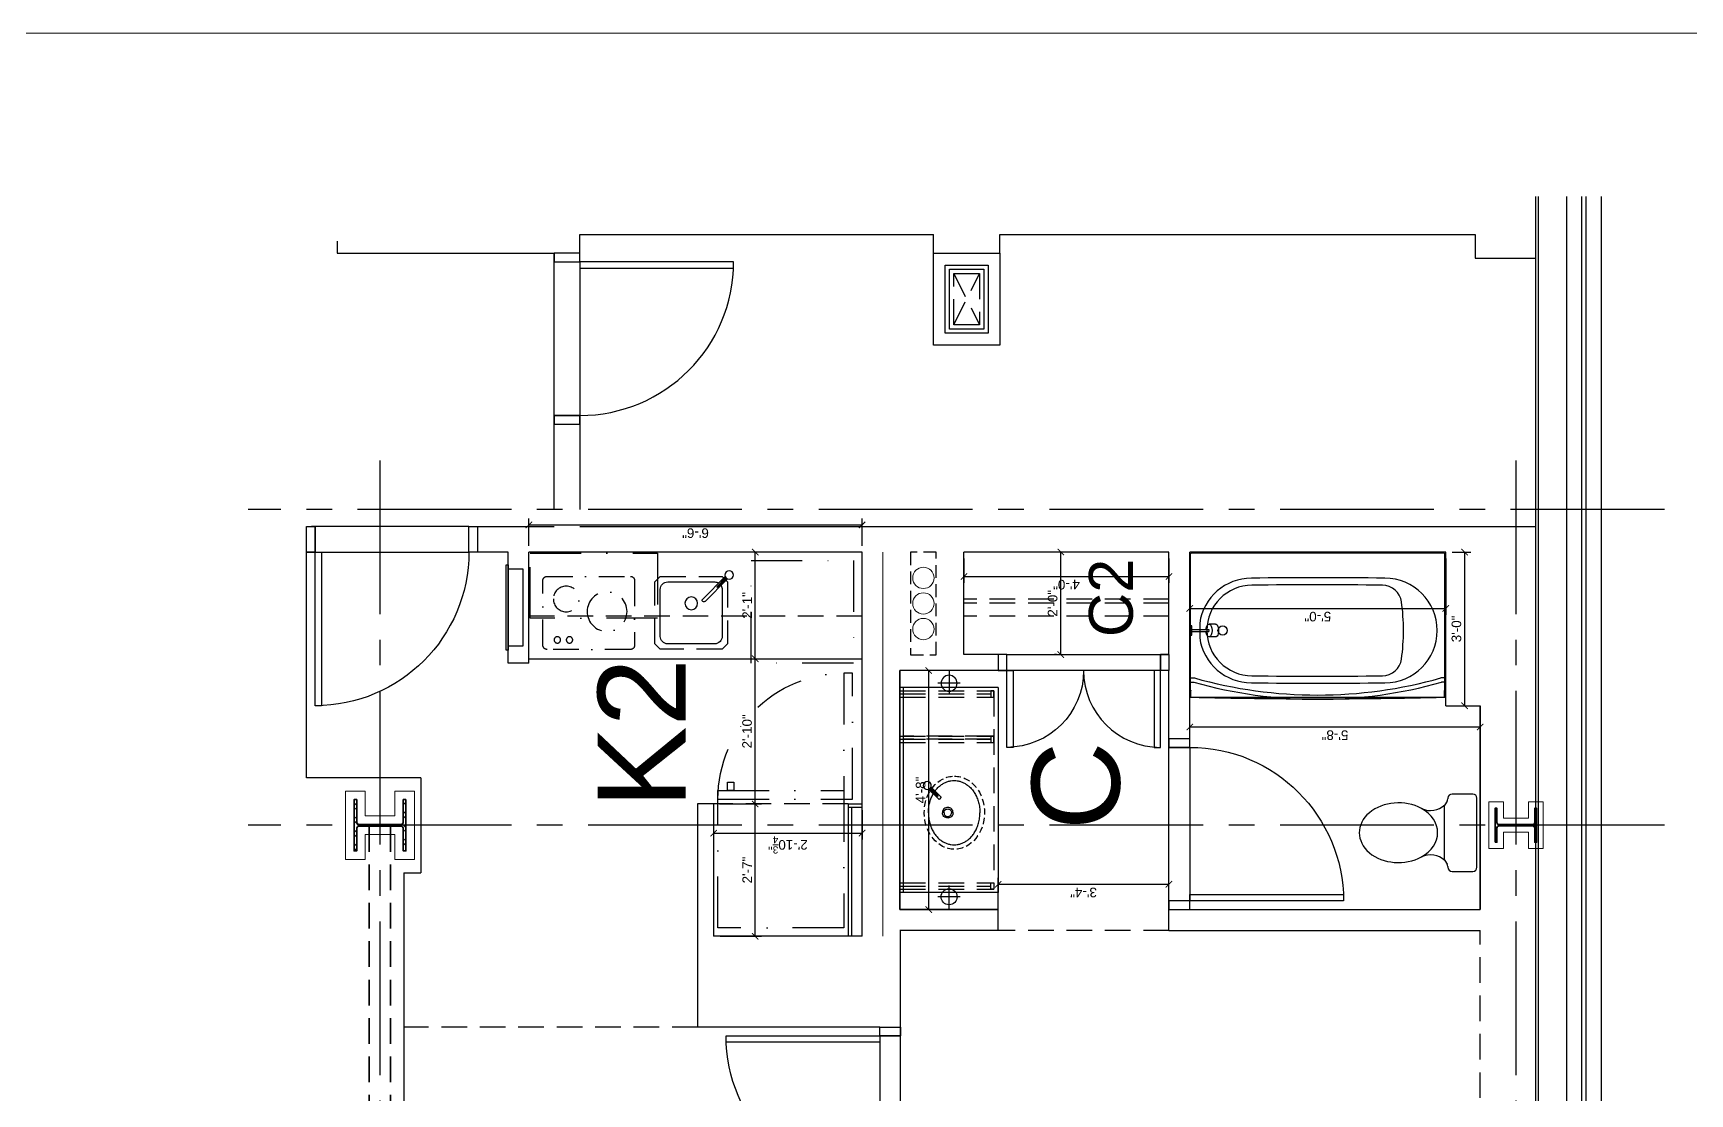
# Model space of a CAD drawing. Header units: inches. Extents: x 5995 to 10907, y 3795 to 5123.
# Drawn here: x 10310.8 to 10698.7, y 4874.4 to 5122.9 of the extents above; entities that cross this region are included whole.
import ezdxf
from ezdxf.xclip import XClip

# ---------------------------------------------------------------- set-up
doc = ezdxf.new("R2010")
doc.units = ezdxf.units.IN
doc.header["$LTSCALE"] = 48
doc.header["$MEASUREMENT"] = 0
doc.header["$XCLIPFRAME"] = 0
for name, pattern in [('CENTER2', [1.125, 0.75, -0.125, 0.125, -0.125]), ('DASHDOT2', [0.5, 0.25, -0.125, 0, -0.125]), ('HIDDEN', [0.375, 0.25, -0.125]), ('HIDDEN2', [0.1875, 0.125, -0.0625])]:
    doc.linetypes.add(name, pattern=pattern)
for name, color, linetype in [('_0_Objects', 8, 'Continuous'), ('A-Door', 8, 'Continuous'), ('A-Door-Head', 8, 'Continuous'), ('A-Eqpm', 8, 'Continuous'), ('A-Eqpm-NIC', 8, 'DASHDOT2'), ('A-Flor-Case', 8, 'Continuous'), ('A-Flor-Case-Hidden', 8, 'HIDDEN2'), ('A-Flor-Outline', 8, 'Continuous'), ('A-Flor-Ovhd', 8, 'HIDDEN2'), ('A-Flor-Pfix', 8, 'Continuous'), ('A-Flor-Soffit', 8, 'HIDDEN2'), ('A-Flor-Spcl', 8, 'Continuous'), ('A-Flor-Wall Mtd Fixture', 8, 'Continuous'), ('A-Grid(3-32)', 8, 'CENTER2'), ('A-HVAC', 8, 'HIDDEN2'), ('A-Wall-Full', 8, 'Continuous'), ('A-Wall-Hatch', 8, 'Continuous')]:
    doc.layers.add(name, color=color, linetype=linetype)
for name, color, linetype, lineweight in [('A-Detl-Hatch', 8, 'Continuous', 18), ('S-Detl-Hatch', 8, 'Continuous', 18), ('S-Detl-Wide', 8, 'Continuous', 35)]:
    doc.layers.add(name, color=color, linetype=linetype, lineweight=lineweight)
doc.layers.add('G-Anno-Nplt', color=8, linetype='Continuous', lineweight=18, plot=False)
doc.layers.add('G-Anno-View', color=8, linetype='Continuous', lineweight=18, plot=False)
doc.styles.add('G1DIM', font='arial.ttf')
doc.dimstyles.new('Aec-Arch-I-96', dxfattribs={"dimscale": 96, "dimtxt": 0.09375, "dimasz": 0.0625, "dimexe": 0.0625, "dimexo": 0.0625, "dimgap": 0.03125, "dimtad": 1, "dimdec": 3, "dimzin": 3, "dimdsep": 46, "dimlunit": 4, "dimtxsty": 'G1DIM', "dimblk": 'ARCHTICK', "dimcen": 0.09375, "dimclrd": 256, "dimclre": 256, "dimclrt": 256, "dimazin": 2, "dimtfac": 0.75, "dimtdec": 3, "dimtix": 1, "dimtmove": 2, "dimatfit": 2, "dimldrblk": 'OPEN90', "dimfxl": 0.0625, "dimtolj": 1, "dimtzin": 0, "dimarcsym": 0})

# ---------------------------------------------------------------- blocks, each defined once
blk = doc.blocks.new('36in door')
blk.add_lwpolyline([(-1.5, -36), (0, -36), (0, 0), (-1.5, 0)], close=True)
blk.add_arc((0, 0), 36, 180, 270)
blk = doc.blocks.new('refrigerator')
blk.add_line((-30.125, 0), (-30.125, -29.5))
for points in [[(-32.125, -29.5), (0, -29.5), (0, 0), (-32.125, 0)], [(-34.125, -3.75), (-32.125, -3.75), (-32.125, -2.25), (-34.125, -2.25)], [(-59.625, -31.5), (-59.625, -29.5), (-30.125, -29.5), (-30.125, -31.5)]]:
    blk.add_lwpolyline(points, close=True)
blk.add_arc((-30.125, -29.5), 29.5, 90, 183.88744)
blk = doc.blocks.new('kitchen faucet')
for p, q in [((0.93, 0.38), (8.38, 0.38)), ((1, 0.12), (4, 0.12)), ((4, -0.12), (4, 0.12)), ((0.93, -0.38), (8.38, -0.38)), ((1, -0.12), (4, -0.12))]:
    blk.add_line(p, q)
blk.add_circle((0, 0), 1)
blk.add_arc((8.38, 0), 0.375, 270, 90)
blk = doc.blocks.new('kitchen sink')
blk.add_lwpolyline([(-14.94, -6.97, 0.143329), (-14, -7.25), (-3, -7.25, 0.414214), (-1.25, -5.5), (-1.25, 5.5, 0.414214), (-3, 7.25), (-14, 7.25, 0.414214), (-15.75, 5.5), (-15.75, -5.5, 0.143329), (-15.47, -6.44, 0.143329)], format="xyb")
blk.add_circle((-10.75, 0), 1.5)
at = {"layer": 'A-Flor-Case-Hidden'}
for p, q in [((-15.75, 8.5), (-17, 7.25)), ((-1.25, 8.5), (0, 7.25)), ((-16.64, -7.61), (-17, -7.25)), ((-1.25, -8.5), (0, -7.25)), ((-15.75, -8.5), (-16.11, -8.14))]:
    blk.add_line(p, q, dxfattribs=at)
for points in [[(-1.25, 8.5), (-15.75, 8.5)], [(-17, 7.25), (-17, -7.25)], [(0, -7.25), (0, 7.25)], [(-15.75, -8.5), (-1.25, -8.5)]]:
    blk.add_lwpolyline(points, dxfattribs=at)
at = {"rotation": 45.00000000000001}
blk.add_blockref('kitchen faucet', (-17.38, -8.88), dxfattribs=at)
blk = doc.blocks.new('cooktop')
at = {"ltscale": 0.5}
blk.add_lwpolyline([(-7.56, -21.5), (7.56, -21.5, 0.414214), (8.56, -20.5), (8.56, -1, 0.414214), (7.56, 0), (-7.56, 0, 0.414214), (-8.56, -1), (-8.56, -20.5, 0.414214)], format="xyb", close=True, dxfattribs=at)
for centre, radius in [((-3.27, -5.47), 3), ((6.32, -3.4), 0.75), ((6.32, -6.24), 0.75), ((-0.31, -15.05), 4.66)]:
    blk.add_circle(centre, radius, dxfattribs=at)
blk = doc.blocks.new('_ArchTick')
at = {"linetype": 'ByBlock', "const_width": 0.15}
blk.add_lwpolyline([(-0.5, -0.5), (0.5, 0.5)], dxfattribs=at)
blk = doc.blocks.new('*D177')
at = {"layer": 'Defpoints', "transparency": 16777216}
for p in [(-90, 34.75), (-59, 34.87), (-59, 25.02)]:
    blk.add_point(p, dxfattribs=at)
at = {"layer": 'G-Anno-Nplt', "lineweight": -2, "transparency": 16777216}
for p, q in [((-90, 33.25), (-90, 23.52)), ((-59, 33.37), (-59, 23.52)), ((-90, 25.02), (-59, 25.02))]:
    blk.add_line(p, q, dxfattribs=at)
at = {"layer": 'G-Anno-Nplt', "lineweight": -2, "transparency": 16777216, "xscale": 1.5, "yscale": 1.5, "zscale": 1.5, "rotation": 180}
blk.add_blockref('_ArchTick', (-90, 25.02), dxfattribs=at)
at = {"layer": 'G-Anno-Nplt', "lineweight": -2, "transparency": 16777216, "xscale": 1.5, "yscale": 1.5, "zscale": 1.5}
blk.add_blockref('_ArchTick', (-59, 25.02), dxfattribs=at)
at = {"layer": 'G-Anno-Nplt', "transparency": 16777216, "insert": (-74.5, 26.9), "char_height": 2.25, "attachment_point": 5, "style": 'G1DIM'}
blk.add_mtext('\\A1;2\'-7"', dxfattribs=at)
blk = doc.blocks.new('_Open90')
at = {"linetype": 'ByBlock', "lineweight": -2}
for p, q in [((0, 0), (-1, 0)), ((-0.5, 0.5), (0, 0)), ((0, 0), (-0.5, -0.5))]:
    blk.add_line(p, q, dxfattribs=at)
blk = doc.blocks.new('*D178')
at = {"layer": 'Defpoints', "transparency": 16777216}
for p in [(-59, 34.75), (-25, 34.75), (-25, 25.02)]:
    blk.add_point(p, dxfattribs=at)
at = {"layer": 'G-Anno-Nplt', "lineweight": -2, "transparency": 16777216}
for p, q in [((-59, 33.25), (-59, 23.52)), ((-25, 33.25), (-25, 23.52)), ((-59, 25.02), (-25, 25.02))]:
    blk.add_line(p, q, dxfattribs=at)
at = {"layer": 'G-Anno-Nplt', "lineweight": -2, "transparency": 16777216, "xscale": 1.5, "yscale": 1.5, "zscale": 1.5, "rotation": 180}
blk.add_blockref('_ArchTick', (-59, 25.02), dxfattribs=at)
at = {"layer": 'G-Anno-Nplt', "lineweight": -2, "transparency": 16777216, "xscale": 1.5, "yscale": 1.5, "zscale": 1.5}
blk.add_blockref('_ArchTick', (-25, 25.02), dxfattribs=at)
at = {"layer": 'G-Anno-Nplt', "transparency": 16777216, "insert": (-42, 26.92), "char_height": 2.25, "attachment_point": 5, "style": 'G1DIM'}
blk.add_mtext('\\A1;2\'-10"', dxfattribs=at)
blk = doc.blocks.new('*D179')
at = {"layer": 'Defpoints', "transparency": 16777216}
for p in [(-59, 34.75), (-65.84, 0), (-59, 0)]:
    blk.add_point(p, dxfattribs=at)
at = {"layer": 'G-Anno-Nplt', "lineweight": -2, "transparency": 16777216}
for p, q in [((-60.5, 34.75), (-67.34, 34.75)), ((-65.84, 34.75), (-65.84, 0)), ((-60.5, 0), (-67.34, 0))]:
    blk.add_line(p, q, dxfattribs=at)
at = {"layer": 'G-Anno-Nplt', "lineweight": -2, "transparency": 16777216, "xscale": 1.5, "yscale": 1.5, "zscale": 1.5}
for p, rotation in [((-65.84, 34.75), 90), ((-65.84, 0), 270)]:
    blk.add_blockref('_ArchTick', p, dxfattribs=dict(at, rotation=rotation))
at = {"layer": 'G-Anno-Nplt', "transparency": 16777216, "insert": (-68.6, 17.37), "char_height": 2.25, "attachment_point": 5, "rotation": 90, "style": 'G1DIM'}
blk.add_mtext('\\A1;2\'-10{\\H0.750000x;\\S3/4;}"', dxfattribs=at)
blk = doc.blocks.new('*D180')
at = {"layer": 'Defpoints', "transparency": 16777216}
for p in [(-25, 25.02), (0, 25.02), (0, 25.02)]:
    blk.add_point(p, dxfattribs=at)
at = {"layer": 'G-Anno-Nplt', "lineweight": -2, "transparency": 16777216}
blk.add_line((-25, 25.02), (0, 25.02), dxfattribs=at)
at = {"layer": 'G-Anno-Nplt', "lineweight": -2, "transparency": 16777216, "xscale": 1.5, "yscale": 1.5, "zscale": 1.5, "rotation": 180}
blk.add_blockref('_ArchTick', (-25, 25.02), dxfattribs=at)
at = {"layer": 'G-Anno-Nplt', "lineweight": -2, "transparency": 16777216, "xscale": 1.5, "yscale": 1.5, "zscale": 1.5}
blk.add_blockref('_ArchTick', (0, 25.02), dxfattribs=at)
at = {"layer": 'G-Anno-Nplt', "transparency": 16777216, "insert": (-12.5, 26.9), "char_height": 2.25, "attachment_point": 5, "style": 'G1DIM'}
blk.add_mtext('\\A1;2\'-1"', dxfattribs=at)
blk = doc.blocks.new('*D181')
at = {"layer": 'Defpoints', "transparency": 16777216}
for p in [(0, 78), (0, 0), (6.36, 0)]:
    blk.add_point(p, dxfattribs=at)
at = {"layer": 'G-Anno-Nplt', "lineweight": -2, "transparency": 16777216}
for p, q in [((1.5, 78), (7.86, 78)), ((6.36, 78), (6.36, 0)), ((1.5, 0), (7.86, 0))]:
    blk.add_line(p, q, dxfattribs=at)
at = {"layer": 'G-Anno-Nplt', "lineweight": -2, "transparency": 16777216, "xscale": 1.5, "yscale": 1.5, "zscale": 1.5}
for p, rotation in [((6.36, 78), 90), ((6.36, 0), 270)]:
    blk.add_blockref('_ArchTick', p, dxfattribs=dict(at, rotation=rotation))
at = {"layer": 'G-Anno-Nplt', "transparency": 16777216, "insert": (4.46, 39), "char_height": 2.25, "attachment_point": 5, "rotation": 90, "style": 'G1DIM'}
blk.add_mtext('\\A1;6\'-6"', dxfattribs=at)
blk = doc.blocks.new('shower head')
for p, q in [((0.5, 0.25), (4.48, 0.25)), ((6.04, 1.5), (4.5, 1.5)), ((0.5, -0.25), (4.48, -0.25)), ((6.02, -1.5), (4.49, -1.5))]:
    blk.add_line(p, q)
blk.add_lwpolyline([(0, -1.12), (0.5, -1.12), (0.5, 1.12), (0, 1.12)], close=True)
at = {"extrusion": (0, 0, -1)}
for centre, start_param, end_param in [((4.5, 0), 4.878708, 10.826996), ((6.02, 0), 6.265998, 9.430839)]:
    blk.add_ellipse(centre, major_axis=(0, 1.5), ratio=0.483735, start_param=start_param, end_param=end_param, dxfattribs=at)
blk.add_open_spline([(4.48, 0.25), (4.49, 0.2), (4.49, 0.16), (4.49, 0.11), (4.5, 0.04), (4.5, -0.04), (4.49, -0.11), (4.49, -0.16), (4.49, -0.21), (4.48, -0.25)], degree=3, knots=[7.6339989, 7.6339989, 7.6339989, 7.6339989, 7.7552894, 7.7552894, 7.7552894, 7.9540134, 7.9540134, 7.9540134, 8.074038, 8.074038, 8.074038, 8.074038])
blk = doc.blocks.new('shower curtain rod')
for p, q in [((-59.75, 0), (-60, 0)), ((-59.75, -2.5), (-59.75, 0)), ((-0.25, 0), (0, 0)), ((-0.25, -2.5), (-0.25, 0)), ((-59.75, -2.5), (-60, -2.5)), ((-59.75, -0.75), (-58.86, -0.75)), ((-59.75, -1.75), (-59, -1.75)), ((-0.25, -0.75), (-1.14, -0.75)), ((-0.25, -1.75), (-1, -1.75)), ((-0.25, -2.5), (0, -2.5))]:
    blk.add_line(p, q)
for centre, radius, start, end in [((-30, 101.37), 107.12, 254.2934, 285.7066), ((-30, 101.34), 106.09, 254.2167, 285.7833)]:
    blk.add_arc(centre, radius, start, end)
blk = doc.blocks.new('tub plan')
for p, q in [((0.12, -32.25), (0.12, -0.31)), ((59.44, -0.12), (0.31, -0.12)), ((59.63, -32.25), (59.63, -0.31)), ((2.25, -16.5), (2.25, -20)), ((-0.07, -33.87), (59.81, -33.87)), ((0.19, -33.86), (0.19, -32.36)), ((59.56, -33.86), (59.56, -32.36))]:
    blk.add_line(p, q)
blk.add_circle((7.62, -18.25), 1.09)
for centre, radius, start, end in [((0.31, -0.31), 0.188, 90, 180), ((59.44, -0.31), 0.188, 0, 90), ((14.37, -18.25), 12.25, 90, 171.7868), ((14.5, -18.25), 10.59, 90, 180), ((30, -982.48), 976.6, 89.08325, 90.91675), ((29.77, -940.73), 933.2, 89.06218, 90.93782), ((45.05, -12.16), 4.5, 8.0478, 90), ((45.62, -18.25), 12.25, 270, 90), ((1.97, -18.25), 48, 351.9522, 8.0478), ((14.5, -18.25), 10.59, 180, 270), ((14.37, -18.25), 12.25, 188.2132, 270), ((45.05, -24.34), 4.5, 270, 351.9522), ((30, 945.98), 976.6, 269.08325, 270.91675), ((29.77, 904.23), 933.2, 269.06218, 270.93782), ((0.25, -32.25), 0.13, 180, 241.143), ((0.25, -33.69), 0.13, 246.6399, 270), ((29.87, 1136.13), 1170.38, 268.54955, 271.45045), ((59.5, -32.25), 0.13, 298.857, 0), ((59.81, -33.81), 0.06, 270, 0)]:
    blk.add_arc(centre, radius, start, end)
at = {"layer": 'A-Flor-Pfix'}
blk.add_blockref('shower head', (-0.07, -18.25), dxfattribs=at)
at = {"layer": 'A-Flor-Spcl'}
blk.add_blockref('shower curtain rod', (59.87, -28.62), dxfattribs=at)
blk = doc.blocks.new('Toiliet American Std Cadet Pro')
for p, q in [((0, 8.06), (0, -8.06)), ((5.84, 9.06), (1, 9.06)), ((6.84, 7.9), (6.84, 8.06)), ((7.53, 6.52), (7, 7.36)), ((7.69, -5.98), (7.69, 5.98)), ((7, -7.36), (7.53, -6.52)), ((1, -9.06), (5.84, -9.06)), ((6.84, -8.06), (6.84, -7.9))]:
    blk.add_line(p, q)
for centre, radius, start, end in [((1, 8.06), 1, 90, 180), ((5.84, 8.06), 1, 0, 90), ((7.84, 7.9), 1, 180, 212.4157), ((6.69, 5.98), 1, 0, 32.4157), ((10.89, 10.1), 4.91, 226.8784, 295.5831), ((7.84, -7.9), 1, 147.5844, 180), ((10.89, -10.1), 4.91, 64.417, 133.1217), ((6.69, -5.98), 1, 327.5844, 0), ((1, -8.06), 1, 180, 270), ((5.84, -8.06), 1, 270, 0)]:
    blk.add_arc(centre, radius, start, end)
for start_param, end_param in [(4.086017, 8.480354), (2.197169, 4.086017)]:
    blk.add_ellipse((18.39, 0), major_axis=(9.17, 0), ratio=0.762999, start_param=start_param, end_param=end_param)
blk = doc.blocks.new('wall sconce')
for p, q in [((-1, 0), (4.625, 0)), ((2, -2.625), (2, 2.625))]:
    blk.add_line(p, q)
blk.add_circle((2, 0), 1.875)
blk = doc.blocks.new('sink1915rear')
for p, q in [((-6, -4.54), (-3.61, -6.94)), ((-5.78, -4.41), (-3.96, -6.23)), ((-5.6, -4.24), (-3.78, -6.05)), ((-5.47, -4.01), (-3.08, -6.41)), ((-3.96, -6.23), (-3.78, -6.05)), ((-3.61, -6.94), (-3.08, -6.41))]:
    blk.add_line(p, q)
blk.add_circle((-6.35, -3.67), 0.938)
for points, knots in [([(-5.07, -5.48), (-5.16, -5.54), (-5.5, -5.8), (-6.03, -6.29), (-6.6, -6.99), (-7.03, -7.71), (-7.32, -8.45), (-7.5, -9.2), (-7.56, -9.95), (-7.5, -10.7), (-7.32, -11.45), (-7.03, -12.19), (-6.6, -12.91), (-6.03, -13.61), (-5.33, -14.26), (-4.48, -14.84), (-3.5, -15.33), (-2.41, -15.7), (-1.23, -15.95), (-0.41, -15.98), (0, -15.99)], [5.387657, 5.387657, 5.387657, 5.387657, 5.72094, 6.671915, 7.55893, 8.391939, 9.182354, 9.943851, 10.690053, 11.436458, 12.198524, 12.989815, 13.823917, 14.712127, 15.664288, 16.687236, 17.780855, 18.938437, 20.147416, 21.38303, 21.38303, 21.38303, 21.38303]), ([(0, -3.91), (-0.41, -3.93), (-1.23, -3.96), (-2.41, -4.2), (-3.48, -4.57), (-4.13, -4.89), (-4.43, -5.06)], [0, 0, 0, 0, 1.238365, 2.448444, 3.606048, 4.621257, 4.621257, 4.621257, 4.621257])]:
    blk.add_open_spline(points, degree=3, knots=knots)
for points in [[(0, -9.7), (-0.48, -9.61), (-0.88, -9.34), (-1.15, -8.93), (-1.25, -8.45), (-1.15, -7.97), (-0.88, -7.57), (-0.48, -7.3), (0, -7.2)], [(0, -7.58), (-0.33, -7.64), (-0.62, -7.83), (-0.81, -8.12), (-0.87, -8.45), (-0.81, -8.79), (-0.62, -9.07), (-0.33, -9.26), (0, -9.33)], [(0, -3.91), (1.24, -3.99), (2.42, -4.23), (3.52, -4.61), (4.49, -5.1), (5.33, -5.68), (6.03, -6.32), (6.59, -7.01), (7.01, -7.73), (7.31, -8.46), (7.48, -9.21), (7.54, -9.95), (7.48, -10.69), (7.31, -11.44), (7.01, -12.17), (6.59, -12.89), (6.03, -13.58), (5.33, -14.22), (4.49, -14.81), (3.51, -15.3), (2.42, -15.67), (1.23, -15.91), (0, -15.99)], [(0, -9.7), (0.48, -9.61), (0.88, -9.34), (1.15, -8.93), (1.25, -8.45), (1.15, -7.97), (0.88, -7.57), (0.48, -7.3), (0, -7.2)], [(0, -7.58), (0.33, -7.64), (0.62, -7.83), (0.81, -8.12), (0.88, -8.45), (0.81, -8.79), (0.62, -9.07), (0.33, -9.26), (0, -9.33)]]:
    blk.add_spline(points, degree=3)
at = {"layer": 'A-Flor-Case-Hidden', "linetype": 'HIDDEN2', "ltscale": 0.25, "extrusion": (0, 0, -1)}
blk.add_ellipse((0, -10.01), major_axis=(-8.56, 0), ratio=0.824818, dxfattribs=at)
blk = doc.blocks.new('41in Std Vanity')
at = {"layer": 'A-Flor-Case'}
for p, q in [((23, 52), (0, 52)), ((0.75, 4), (0.75, 52)), ((23, 4), (23, 52)), ((23, 4), (0, 4))]:
    blk.add_line(p, q, dxfattribs=at)
at = {"layer": 'A-Flor-Case-Hidden'}
for p, q in [((0, 51.25), (22, 51.25)), ((0, 50.5), (21.25, 50.5)), ((22, 4.75), (22, 51.125)), ((0, 49.75), (21.25, 49.75)), ((0, 16.875), (21.25, 16.875)), ((0, 16.125), (21.25, 16.125)), ((21.25, 16.125), (0.75, 16.125)), ((0, 15.375), (22, 15.375)), ((21.25, 15.375), (0.75, 15.375)), ((0, 6.25), (21.25, 6.25)), ((0, 5.5), (21.25, 5.5)), ((0, 4.75), (22, 4.75))]:
    blk.add_line(p, q, dxfattribs=at)
for points in [[(21.25, 49.75), (22, 49.75), (22, 51.25), (21.25, 51.25)], [(21.25, 16.875), (22, 16.875), (22, 15.375), (21.25, 15.375)], [(21.25, 6.25), (22, 6.25), (22, 4.75), (21.25, 4.75)]]:
    blk.add_lwpolyline(points, close=True, dxfattribs=at)
at = {"layer": 'A-Wall-Full'}
for p, q in [((0, 0), (0, 56)), ((0, 56), (23, 56)), ((23, 0), (0, 0))]:
    blk.add_line(p, q, dxfattribs=at)
at = {"layer": 'A-Flor-Pfix', "rotation": 90}
blk.add_blockref('sink1915rear', (2.736, 33.312), dxfattribs=at)
at = {"layer": 'A-Flor-Wall Mtd Fixture', "xscale": -1, "rotation": 90}
blk.add_blockref('wall sconce', (11.5, 55), dxfattribs=at)
at = {"layer": 'A-Flor-Wall Mtd Fixture', "rotation": 90}
blk.add_blockref('wall sconce', (11.5, 1), dxfattribs=at)
blk = doc.blocks.new('*D132')
at = {"layer": 'Defpoints', "transparency": 16777216}
for p in [(4.88, 128.67), (60.88, 129.13), (60.88, 129.13)]:
    blk.add_point(p, dxfattribs=at)
at = {"layer": 'G-Anno-Nplt', "lineweight": -2, "transparency": 16777216}
for p, q in [((4.88, 130.17), (4.88, 130.63)), ((4.88, 129.13), (60.88, 129.13))]:
    blk.add_line(p, q, dxfattribs=at)
at = {"layer": 'G-Anno-Nplt', "lineweight": -2, "transparency": 16777216, "xscale": 1.5, "yscale": 1.5, "zscale": 1.5, "rotation": 180}
blk.add_blockref('_ArchTick', (4.88, 129.13), dxfattribs=at)
at = {"layer": 'G-Anno-Nplt', "lineweight": -2, "transparency": 16777216, "xscale": 1.5, "yscale": 1.5, "zscale": 1.5}
blk.add_blockref('_ArchTick', (60.88, 129.13), dxfattribs=at)
at = {"layer": 'G-Anno-Nplt', "transparency": 16777216, "insert": (32.88, 131.03), "char_height": 2.25, "attachment_point": 5, "style": 'G1DIM'}
blk.add_mtext('\\A1;4\'-8"', dxfattribs=at)
blk = doc.blocks.new('*D133')
at = {"layer": 'Defpoints', "transparency": 16777216}
for p in [(0, 112.88), (0, 72.88), (10.78, 72.88)]:
    blk.add_point(p, dxfattribs=at)
at = {"layer": 'G-Anno-Nplt', "lineweight": -2, "transparency": 16777216}
for p, q in [((1.5, 112.88), (12.28, 112.88)), ((10.78, 112.88), (10.78, 72.88)), ((1.5, 72.88), (12.28, 72.88))]:
    blk.add_line(p, q, dxfattribs=at)
at = {"layer": 'G-Anno-Nplt', "lineweight": -2, "transparency": 16777216, "xscale": 1.5, "yscale": 1.5, "zscale": 1.5}
for p, rotation in [((10.78, 112.88), 90), ((10.78, 72.88), 270)]:
    blk.add_blockref('_ArchTick', p, dxfattribs=dict(at, rotation=rotation))
at = {"layer": 'G-Anno-Nplt', "transparency": 16777216, "insert": (8.88, 92.88), "char_height": 2.25, "attachment_point": 5, "rotation": 90, "style": 'G1DIM'}
blk.add_mtext('\\A1;3\'-4"', dxfattribs=at)
blk = doc.blocks.new('*D134')
at = {"layer": 'Defpoints', "transparency": 16777216}
for p in [(47.64, 68), (47.64, 0), (47.64, 0)]:
    blk.add_point(p, dxfattribs=at)
at = {"layer": 'G-Anno-Nplt', "lineweight": -2, "transparency": 16777216}
blk.add_line((47.64, 68), (47.64, 0), dxfattribs=at)
at = {"layer": 'G-Anno-Nplt', "lineweight": -2, "transparency": 16777216, "xscale": 1.5, "yscale": 1.5, "zscale": 1.5}
for p, rotation in [((47.64, 68), 90), ((47.64, 0), 270)]:
    blk.add_blockref('_ArchTick', p, dxfattribs=dict(at, rotation=rotation))
at = {"layer": 'G-Anno-Nplt', "transparency": 16777216, "insert": (45.74, 34), "char_height": 2.25, "attachment_point": 5, "rotation": 90, "style": 'G1DIM'}
blk.add_mtext('\\A1;5\'-8"', dxfattribs=at)
blk = doc.blocks.new('*D135')
at = {"layer": 'Defpoints', "transparency": 16777216}
for p in [(52.62, 7.98), (88.62, 8.06), (52.62, 3.66)]:
    blk.add_point(p, dxfattribs=at)
at = {"layer": 'G-Anno-Nplt', "lineweight": -2, "transparency": 16777216}
for p, q in [((52.62, 6.48), (52.62, 2.16)), ((88.62, 6.56), (88.62, 2.16)), ((88.62, 3.66), (52.62, 3.66))]:
    blk.add_line(p, q, dxfattribs=at)
at = {"layer": 'G-Anno-Nplt', "lineweight": -2, "transparency": 16777216, "xscale": 1.5, "yscale": 1.5, "zscale": 1.5, "rotation": 180}
blk.add_blockref('_ArchTick', (52.62, 3.66), dxfattribs=at)
at = {"layer": 'G-Anno-Nplt', "lineweight": -2, "transparency": 16777216, "xscale": 1.5, "yscale": 1.5, "zscale": 1.5}
blk.add_blockref('_ArchTick', (88.62, 3.66), dxfattribs=at)
at = {"layer": 'G-Anno-Nplt', "transparency": 16777216, "insert": (70.62, 5.56), "char_height": 2.25, "attachment_point": 5, "style": 'G1DIM'}
blk.add_mtext('\\A1;3\'-0"', dxfattribs=at)
blk = doc.blocks.new('*D136')
at = {"layer": 'Defpoints', "transparency": 16777216}
for p in [(88.62, 68), (75.42, 8.06), (88.62, 8.06)]:
    blk.add_point(p, dxfattribs=at)
at = {"layer": 'G-Anno-Nplt', "lineweight": -2, "transparency": 16777216}
for p, q in [((87.12, 68), (73.92, 68)), ((75.42, 68), (75.42, 8.06)), ((87.12, 8.06), (73.92, 8.06))]:
    blk.add_line(p, q, dxfattribs=at)
at = {"layer": 'G-Anno-Nplt', "lineweight": -2, "transparency": 16777216, "xscale": 1.5, "yscale": 1.5, "zscale": 1.5}
for p, rotation in [((75.42, 68), 90), ((75.42, 8.06), 270)]:
    blk.add_blockref('_ArchTick', p, dxfattribs=dict(at, rotation=rotation))
at = {"layer": 'G-Anno-Nplt', "transparency": 16777216, "insert": (73.52, 38.03), "char_height": 2.25, "attachment_point": 5, "rotation": 90, "style": 'G1DIM'}
blk.add_mtext('\\A1;5\'-0"', dxfattribs=at)
blk = doc.blocks.new('*D139')
at = {"layer": 'Defpoints', "transparency": 16777216}
for p in [(3.75, -38.13), (27.75, -37.67), (27.75, -38.13)]:
    blk.add_point(p, dxfattribs=at)
at = {"layer": 'G-Anno-Nplt', "lineweight": -2, "transparency": 16777216}
for p, q in [((3.75, -36.63), (3.75, -36.17)), ((3.75, -37.67), (27.75, -37.67)), ((27.75, -36.63), (27.75, -36.17))]:
    blk.add_line(p, q, dxfattribs=at)
at = {"layer": 'G-Anno-Nplt', "lineweight": -2, "transparency": 16777216, "xscale": 1.5, "yscale": 1.5, "zscale": 1.5, "rotation": 180}
blk.add_blockref('_ArchTick', (3.75, -37.67), dxfattribs=at)
at = {"layer": 'G-Anno-Nplt', "lineweight": -2, "transparency": 16777216, "xscale": 1.5, "yscale": 1.5, "zscale": 1.5}
blk.add_blockref('_ArchTick', (27.75, -37.67), dxfattribs=at)
at = {"layer": 'G-Anno-Nplt', "transparency": 16777216, "insert": (15.75, -35.77), "char_height": 2.25, "attachment_point": 5, "style": 'G1DIM'}
blk.add_mtext('\\A1;2\'-0"', dxfattribs=at)
blk = doc.blocks.new('*D140')
at = {"layer": 'Defpoints', "transparency": 16777216}
for p in [(27.75, -15), (22.03, -63), (27.75, -63)]:
    blk.add_point(p, dxfattribs=at)
at = {"layer": 'G-Anno-Nplt', "lineweight": -2, "transparency": 16777216}
for p, q in [((26.25, -15), (20.53, -15)), ((22.03, -15), (22.03, -63)), ((26.25, -63), (20.53, -63))]:
    blk.add_line(p, q, dxfattribs=at)
at = {"layer": 'G-Anno-Nplt', "lineweight": -2, "transparency": 16777216, "xscale": 1.5, "yscale": 1.5, "zscale": 1.5}
for p, rotation in [((22.03, -15), 90), ((22.03, -63), 270)]:
    blk.add_blockref('_ArchTick', p, dxfattribs=dict(at, rotation=rotation))
at = {"layer": 'G-Anno-Nplt', "transparency": 16777216, "insert": (20.14, -39), "char_height": 2.25, "attachment_point": 5, "rotation": 90, "style": 'G1DIM'}
blk.add_mtext('\\A1;4\'-0"', dxfattribs=at)
blk = doc.blocks.new('18in door')
blk.add_lwpolyline([(0, 0), (1.5, 0), (1.5, 18), (0, 18)], close=True)
blk.add_arc((0, 0), 18, 0, 90)
blk = doc.blocks.new('Plumbing Chase')
at = {"layer": 'A-Flor-Outline', "linetype": 'HIDDEN2', "ltscale": 0.5}
blk.add_lwpolyline([(0.625, 0), (6.625, 0), (6.625, 24), (0.625, 24)], close=True, dxfattribs=at)
at = {"layer": 'G-Anno-Nplt'}
for centre in [(3.625, 18), (3.625, 12), (3.625, 6)]:
    blk.add_circle(centre, 2.5, dxfattribs=at)
blk = doc.blocks.new('4TH FLOOR CORE & SHELL')
at = {"layer": 'A-Wall-Full'}
for p, q in [((5689.12, -14844.75), (5689.12, -15209.38)), ((5704.5, -14844.75), (5704.5, -15224.75))]:
    blk.add_line(p, q, dxfattribs=at)
at = {"layer": 'A-Wall-Hatch'}
for p, q in [((5689.75, -14844.75), (5689.75, -15210)), ((5696.37, -14844.75), (5696.37, -15216.62)), ((5699.87, -14844.75), (5699.87, -15220.12)), ((5700.87, -14844.75), (5700.87, -15221.12))]:
    blk.add_line(p, q, dxfattribs=at)
blk = doc.blocks.new('*U9')
at = {"layer": 'A-Detl-Hatch'}
h = blk.add_hatch(dxfattribs=at)
h.set_pattern_fill('ANSI32', color=256, scale=6, style=0)
h.set_pattern_definition([(45, (0, -6.06), (-1.591, 1.591), []), (45, (1.0607, -6.06), (-1.591, 1.591), [])])
edge = h.paths.add_edge_path()
edge.add_line((6, -12.12), (6, -11.515))
edge.add_line((6, -11.515), (0.795, -11.515))
edge.add_arc((0.795, -10.915), 0.6, 180, 270, ccw=False)
edge.add_line((0.195, -10.915), (0.195, -1.205))
edge.add_arc((0.795, -1.205), 0.6, 90, 180, ccw=False)
edge.add_line((0.795, -0.605), (6, -0.605))
edge.add_line((6, -0.605), (6, 0))
edge.add_line((6, 0), (-6, 0))
edge.add_line((-6, 0), (-6, -0.605))
edge.add_line((-6, -0.605), (-0.795, -0.605))
edge.add_arc((-0.795, -1.205), 0.6, 0, 90, ccw=False)
edge.add_line((-0.195, -1.205), (-0.195, -10.915))
edge.add_arc((-0.795, -10.915), 0.6, 270, 360, ccw=False)
edge.add_line((-0.795, -11.515), (-6, -11.515))
edge.add_line((-6, -11.515), (-6, -12.12))
edge.add_line((-6, -12.12), (6, -12.12))
at = {"linetype": 'ByBlock'}
blk.add_lwpolyline([(6, -12.12), (6, -11.515), (0.795, -11.515, -0.4142136), (0.195, -10.915), (0.195, -1.205, -0.4142136), (0.795, -0.605), (6, -0.605), (6, 0), (-6, 0), (-6, -0.605), (-0.795, -0.605, -0.4142136), (-0.195, -1.205), (-0.195, -10.915, -0.4142136), (-0.795, -11.515), (-6, -11.515), (-6, -12.12)], format="xyb", close=True, dxfattribs=at)
blk = doc.blocks.new('W12X65')
at = {"layer": 'S-Detl-Hatch'}
blk.add_lwpolyline([(13860.59, -7310.28), (13860.59, -7305.67), (13854.79, -7305.67), (13854.79, -7298.76), (13860.59, -7298.76), (13860.59, -7294.16), (13844.59, -7294.16), (13844.59, -7298.76), (13850.4, -7298.76), (13850.4, -7305.67), (13844.59, -7305.67), (13844.59, -7310.28)], close=True, dxfattribs=at)
at = {"layer": 'S-Detl-Wide'}
blk.add_blockref('*U9', (13852.59, -7296.16), dxfattribs=at)
blk = doc.blocks.new('*U8')
at = {"layer": 'A-Detl-Hatch'}
h = blk.add_hatch(dxfattribs=at)
h.set_pattern_fill('ANSI32', color=256, scale=6, style=0)
h.set_pattern_definition([(45, (0, -4.865), (-1.591, 1.591), []), (45, (1.0607, -4.865), (-1.591, 1.591), [])])
edge = h.paths.add_edge_path()
edge.add_line((3.98, -9.73), (3.98, -9.295))
edge.add_line((3.98, -9.295), (0.645, -9.295))
edge.add_arc((0.645, -8.795), 0.5, 180, 270, ccw=False)
edge.add_line((0.145, -8.795), (0.145, -0.935))
edge.add_arc((0.645, -0.935), 0.5, 90, 180, ccw=False)
edge.add_line((0.645, -0.435), (3.98, -0.435))
edge.add_line((3.98, -0.435), (3.98, 0))
edge.add_line((3.98, 0), (-3.98, 0))
edge.add_line((-3.98, 0), (-3.98, -0.435))
edge.add_line((-3.98, -0.435), (-0.645, -0.435))
edge.add_arc((-0.645, -0.935), 0.5, 0, 90, ccw=False)
edge.add_line((-0.145, -0.935), (-0.145, -8.795))
edge.add_arc((-0.645, -8.795), 0.5, -90, 0, ccw=False)
edge.add_line((-0.645, -9.295), (-3.98, -9.295))
edge.add_line((-3.98, -9.295), (-3.98, -9.73))
edge.add_line((-3.98, -9.73), (3.98, -9.73))
at = {"linetype": 'ByBlock'}
blk.add_lwpolyline([(3.98, -9.73), (3.98, -9.295), (0.645, -9.295, -0.4142136), (0.145, -8.795), (0.145, -0.935, -0.4142136), (0.645, -0.435), (3.98, -0.435), (3.98, 0), (-3.98, 0), (-3.98, -0.435), (-0.645, -0.435, -0.4142136), (-0.145, -0.935), (-0.145, -8.795, -0.4142136), (-0.645, -9.295), (-3.98, -9.295), (-3.98, -9.73)], format="xyb", close=True, dxfattribs=at)
blk = doc.blocks.new('W10X33')
at = {"layer": 'S-Detl-Hatch'}
blk.add_lwpolyline([(13773.28, -7309.78), (13773.28, -7306.34), (13769.45, -7306.34), (13769.45, -7300.48), (13773.28, -7300.48), (13773.28, -7297.05), (13762.32, -7297.05), (13762.32, -7300.48), (13766.16, -7300.48), (13766.16, -7306.34), (13762.32, -7306.34), (13762.32, -7309.78)], close=True, dxfattribs=at)
at = {"layer": 'S-Detl-Wide'}
blk.add_blockref('*U8', (13767.8, -7298.55), dxfattribs=at)
blk = doc.blocks.new('4TH FLOOR - STRUCTURAL GRID')
at = {"layer": 'A-Grid(3-32)'}
for p, q in [((5418.5, -13426.01), (5418.5, -15409.77)), ((5684.5, -13426.01), (5684.5, -15409.77)), ((5912.5, -14924.75), (2104.5, -14924.75)), ((5912.5, -14998.75), (2104.5, -14998.75))]:
    blk.add_line(p, q, dxfattribs=at)
at = {"layer": 'S-Detl-Wide', "linetype": 'HIDDEN2'}
for p, q in [((5416, -14998.94), (5416, -15191.69)), ((5421, -14998.94), (5421, -15191.69))]:
    blk.add_line(p, q, dxfattribs=at)
for name, p, rotation in [('W12X65', (-1883.72, -28851.34), 90), ('W10X33', (12987.91, -1230.95), 270)]:
    blk.add_blockref(name, p, dxfattribs=dict(rotation=rotation))
blk = doc.blocks.new('Single 12x6 HVAC Shaft')
at = {"layer": 'A-Flor-Outline'}
blk.add_lwpolyline([(3.75, 17.75), (11.75, 17.75), (11.75, 3.75), (3.75, 3.75)], close=True, dxfattribs=at)
at = {"layer": 'A-HVAC'}
for p, q in [((4.75, 16.75), (10.75, 4.75)), ((4.75, 4.75), (10.75, 16.75))]:
    blk.add_line(p, q, dxfattribs=at)
blk.add_lwpolyline([(4.75, 16.75), (10.75, 16.75), (10.75, 4.75), (4.75, 4.75)], close=True, dxfattribs=at)
at = {"layer": 'A-Wall-Full'}
for points in [[(0, 21.5), (15.5, 21.5), (15.5, 0), (0, 0)], [(2.75, 18.75), (12.75, 18.75), (12.75, 2.75), (2.75, 2.75)]]:
    blk.add_lwpolyline(points, close=True, dxfattribs=at)
blk = doc.blocks.new('storage 4')
at = {"layer": 'A-Door'}
for points in [[(50.82, -2), (56.82, -2), (56.82, 0), (50.82, 0)], [(50.82, -40), (56.82, -40), (56.82, -38), (50.82, -38)]]:
    blk.add_lwpolyline(points, close=True, dxfattribs=at)
at = {"layer": 'A-Door-Head'}
blk.add_lwpolyline([(50.82, -2), (56.82, -2), (56.82, -38), (50.82, -38)], close=True, dxfattribs=at)
at = {"layer": 'A-Wall-Full'}
for p, q in [((56.82, -2), (56.82, 4.38)), ((56.82, 4.38), (139.64, 4.38)), ((139.64, 0), (139.64, 4.38)), ((155.14, 4.38), (266.44, 4.38)), ((155.14, 0), (155.14, 4.38)), ((266.44, 4.38), (266.44, -1.12)), ((0, 2.88), (0, 0)), ((0, 0), (50.82, 0)), ((50.82, -2), (50.82, 0)), ((50.82, -2), (56.82, -2)), ((266.44, -1.12), (280.62, -1.12)), ((50.82, -38), (56.82, -38)), ((50.82, -60), (50.82, -38)), ((56.82, -38), (56.82, -60))]:
    blk.add_line(p, q, dxfattribs=at)
blk.add_blockref('Single 12x6 HVAC Shaft', (139.64, -21.5))
at = {"layer": 'A-Door', "rotation": 90}
blk.add_blockref('36in door', (56.82, -2), dxfattribs=at)
blk = doc.blocks.new('Suite Kitchen 1')
at = {"layer": 'A-Eqpm'}
for points in [[(-3, 82.875), (-23, 82.875), (-23, 83.375), (-3, 83.375)], [(-4, 82.875), (-22, 82.875), (-22, 79.375), (-4, 79.375)]]:
    blk.add_lwpolyline(points, close=True, dxfattribs=at)
at = {"layer": 'A-Eqpm-NIC'}
for points in [[(-0.25, 47.875), (-15.5, 47.875), (-15.5, 77.75), (-0.25, 77.75)], [(-2, 2), (-26, 2), (-26, 26), (-2, 26)]]:
    blk.add_lwpolyline(points, close=True, dxfattribs=at)
at = {"layer": 'A-Flor-Case'}
for p, q in [((-25, 78), (-25, 0)), ((-59, 3.25), (-90, 3.25)), ((-59.75, 2.5), (-90, 2.5)), ((-59.75, 3.25), (-59.75, 0)), ((-59, 3.25), (-59, 0))]:
    blk.add_line(p, q, dxfattribs=at)
at = {"layer": 'A-Flor-Ovhd'}
for p, q in [((-15, 0), (-15, 77.75)), ((-59, 3.25), (-59, 34.875))]:
    blk.add_line(p, q, dxfattribs=at)
at = {"layer": 'A-Wall-Full'}
for p, q in [((-26, 82.875), (0, 82.875)), ((-26, 78), (-26, 82.875)), ((-26, 78), (0, 78)), ((0, 0), (0, 78)), ((-93.75, 0), (-93.75, 38.5)), ((-59, 38.5), (-93.75, 38.5)), ((-59, 34.75), (-59, 38.5)), ((-59, 34.75), (-90, 34.75)), ((-90, 0), (-90, 34.75)), ((-90, 0), (0, 0))]:
    blk.add_line(p, q, dxfattribs=at)
at = {"layer": 'G-Anno-Nplt'}
blk.add_line((-90, -4.875), (0, -4.875), dxfattribs=at)
at = {"layer": 'A-Eqpm-NIC', "extrusion": (0, 0, -1), "zscale": -1}
for name, p in [('cooktop', (14.25, 74.75)), ('refrigerator', (88, 33.75))]:
    blk.add_blockref(name, p, dxfattribs=at)
at = {"layer": 'A-Flor-Pfix', "extrusion": (0, 0, -1), "zscale": -1}
blk.add_blockref('kitchen sink', (22.75, 40), dxfattribs=at)
at = {"layer": 'G-Anno-View', "insert": (-60.0267, 61.8875), "char_height": 20.58111, "width": 161.68767, "attachment_point": 1, "style": 'G1DIM'}
blk.add_mtext('K2', dxfattribs=at)
at = {"layer": 'G-Anno-Nplt'}
for base, p1, p2, picture, middle in [((6.3574, 0), (0, 78), (0, 0), '*D181', (4.4586, 39)), ((-65.8421, 0), (-59, 34.75), (-59, 0), '*D179', (-68.5984, 17.375))]:
    dim = blk.add_linear_dim(base=base, p1=p1, p2=p2, angle=90, dimstyle='Aec-Arch-I-96', override={"dimscale": 24, "dimsah": 1, "dimclrt": 256}, dxfattribs=at)
    dim.commit()
    dim.dimension.update_dxf_attribs({"geometry": picture, "text_midpoint": middle})
for base, p1, p2, picture, middle in [((-59, 25.0209), (-90, 34.75), (-59, 34.875), '*D177', (-74.5, 26.9005)), ((-25, 25.0209), (-59, 34.75), (-25, 34.75), '*D178', (-42, 26.9197)), ((0, 25.0209), (-25, 25.0209), (0, 25.0209), '*D180', (-12.5, 26.9005))]:
    dim = blk.add_linear_dim(base=base, p1=p1, p2=p2, dimstyle='Aec-Arch-I-96', override={"dimscale": 24, "dimsah": 1, "dimclrt": 256}, dxfattribs=at)
    dim.commit()
    dim.dimension.update_dxf_attribs({"geometry": picture, "text_midpoint": middle})
blk = doc.blocks.new('Suite Vanity and Bath 1')
at = {"layer": 'A-Door'}
for points in [[(6.875, 72.875), (4.875, 72.875), (4.875, 68), (6.875, 68)], [(44.875, 72.875), (42.875, 72.875), (42.875, 68), (44.875, 68)]]:
    blk.add_lwpolyline(points, close=True, dxfattribs=at)
at = {"layer": 'A-Door-Head'}
blk.add_lwpolyline([(6.875, 72.875), (42.875, 72.875), (42.875, 68), (6.875, 68)], close=True, dxfattribs=at)
at = {"layer": 'A-Flor-Soffit'}
blk.add_line((0, 72.875), (0, 112.875), dxfattribs=at)
at = {"layer": 'A-Wall-Full'}
for p, q in [((0, 112.875), (0, 135.875)), ((4.875, 135.875), (60.875, 135.875)), ((4.875, 112.875), (4.875, 135.875)), ((60.875, 110.875), (60.875, 135.875)), ((0, 112.875), (4.875, 112.875)), ((0, 72.875), (0, 0)), ((0, 72.875), (6.875, 72.875)), ((6.875, 68), (6.875, 72.875)), ((42.875, 68), (42.875, 72.875)), ((42.875, 72.875), (60.875, 72.875)), ((4.875, 68), (4.875, 0)), ((4.875, 68), (6.875, 68)), ((42.875, 68), (88.625, 68)), ((88.625, 8.06), (88.625, 68)), ((52.625, 8.06), (52.625, 0)), ((52.625, 8.06), (88.625, 8.06)), ((52.625, 0), (4.875, 0))]:
    blk.add_line(p, q, dxfattribs=at)
at = {"extrusion": (0, 0, -1), "zscale": -1, "rotation": 270}
blk.add_blockref('41in Std Vanity', (-60.875, 135.875), dxfattribs=at)
at = {"layer": 'A-Door', "extrusion": (0, 0, -1), "zscale": -1}
blk.add_blockref('36in door', (-6.875, 68), dxfattribs=at)
at = {"layer": 'A-Flor-Pfix', "extrusion": (0, 0, -1), "xscale": -1, "zscale": -1, "rotation": 90}
blk.add_blockref('tub plan', (-88.4982, 67.9332), dxfattribs=at)
at = {"layer": 'A-Flor-Pfix', "rotation": 90.00004864950782}
blk.add_blockref('Toiliet American Std Cadet Pro', (22.875, 0.75), dxfattribs=at)
at = {"layer": 'G-Anno-View', "insert": (23.4468, 105.0143), "char_height": 20.5811, "width": 161.68767, "attachment_point": 1, "style": 'G1DIM'}
blk.add_mtext('C', dxfattribs=at)
at = {"layer": 'G-Anno-Nplt'}
for base, p1, p2, picture, middle in [((60.875, 129.1324), (4.875, 128.6673), (60.875, 129.1324), '*D132', (32.875, 131.0311)), ((52.625, 3.6648), (88.625, 8.06), (52.625, 7.9826), '*D135', (70.625, 5.5644))]:
    dim = blk.add_linear_dim(base=base, p1=p1, p2=p2, dimstyle='Aec-Arch-I-96', override={"dimscale": 24, "dimsah": 1, "dimclrt": 256}, dxfattribs=at)
    dim.commit()
    dim.dimension.update_dxf_attribs({"geometry": picture, "text_midpoint": middle})
for base, p1, p2, picture, middle in [((10.7773, 72.875), (0, 112.875), (0, 72.875), '*D133', (8.8777, 92.875)), ((47.6409, 0), (47.6409, 68), (47.6409, 0), '*D134', (45.7422, 34)), ((75.4218, 8.06), (88.625, 68), (88.625, 8.06), '*D136', (73.523, 38.03))]:
    dim = blk.add_linear_dim(base=base, p1=p1, p2=p2, angle=90, dimstyle='Aec-Arch-I-96', override={"dimscale": 24, "dimsah": 1, "dimclrt": 256}, dxfattribs=at)
    dim.commit()
    dim.dimension.update_dxf_attribs({"geometry": picture, "text_midpoint": middle})
blk = doc.blocks.new('Suite Closet 2')
at = {"layer": 'A-Door'}
for points in [[(0, -25), (3.75, -25), (3.75, -23), (0, -23)], [(0, -61), (3.75, -61), (3.75, -63), (0, -63)]]:
    blk.add_lwpolyline(points, close=True, dxfattribs=at)
at = {"layer": 'A-Door-Head'}
blk.add_lwpolyline([(0, -25), (3.75, -25), (3.75, -61), (0, -61)], close=True, dxfattribs=at)
at = {"layer": 'A-Flor-Ovhd'}
for p, q in [((12.75, -63), (12.75, -15)), ((15.75, -63), (15.75, -15)), ((16.75, -63), (16.75, -15))]:
    blk.add_line(p, q, dxfattribs=at)
at = {"layer": 'A-Wall-Full'}
for p, q in [((3.75, -15), (27.75, -15)), ((3.75, -25), (3.75, -15)), ((27.75, -63), (27.75, -15)), ((3.75, -25), (3.75, -23)), ((0, -25), (3.75, -25)), ((0, -63), (0, -61)), ((0, -61), (3.75, -61)), ((3.75, -63), (3.75, -61)), ((3.75, -63), (27.75, -63))]:
    blk.add_line(p, q, dxfattribs=at)
at = {"layer": 'A-Door', "extrusion": (0, 0, -1), "zscale": -1, "rotation": 270}
blk.add_blockref('18in door', (0, -25), dxfattribs=at)
at = {"layer": 'A-Door', "rotation": 90}
blk.add_blockref('18in door', (0, -61), dxfattribs=at)
at = {"layer": 'G-Anno-View', "insert": (7.8185, -44.2508), "char_height": 10.29056, "width": 80.843835, "attachment_point": 1, "style": 'G1DIM'}
blk.add_mtext('C2', dxfattribs=at)
at = {"layer": 'G-Anno-Nplt'}
dim = blk.add_linear_dim(base=(22.0344, -63), p1=(27.75, -15), p2=(27.75, -63), angle=90, dimstyle='Aec-Arch-I-96', override={"dimscale": 24, "dimsah": 1, "dimclrt": 256}, dxfattribs=at)
dim.commit()
dim.dimension.update_dxf_attribs({"geometry": '*D140', "text_midpoint": (20.1356, -39)})
dim = blk.add_linear_dim(base=(27.75, -37.6676), p1=(3.75, -38.1326), p2=(27.75, -38.1326), dimstyle='Aec-Arch-I-96', override={"dimscale": 24, "dimsah": 1, "dimclrt": 256}, dxfattribs=at)
dim.commit()
dim.dimension.update_dxf_attribs({"geometry": '*D139', "text_midpoint": (15.75, -35.7688)})
blk = doc.blocks.new('King Suite 9')
at = {"layer": 'A-Door'}
for points in [[(-17.19, 276), (-15.18, 276), (-15.18, 270), (-17.19, 270)], [(20.82, 276), (22.82, 276), (22.82, 270), (20.82, 270)], [(117.04, 156.67), (117.04, 158.67), (121.91, 158.67), (121.91, 156.67)]]:
    blk.add_lwpolyline(points, close=True, dxfattribs=at)
at = {"layer": 'A-Door-Head'}
for points in [[(20.82, 276), (-15.18, 276), (-15.18, 270), (20.82, 270)], [(117.04, 156.67), (117.04, 120.67), (121.91, 120.67), (121.91, 156.67)]]:
    blk.add_lwpolyline(points, close=True, dxfattribs=at)
at = {"layer": 'A-Flor-Soffit'}
for p, q in [((257.64, 16.1), (257.64, 181.38)), ((74.39, 158.67), (5.62, 158.67))]:
    blk.add_line(p, q, dxfattribs=at)
at = {"layer": 'A-Wall-Full'}
for p, q in [((-17.19, 276), (-15.18, 276)), ((-15.18, 276), (-16.07, 276)), ((-15.18, 270), (-15.18, 276)), ((20.82, 276), (40.82, 276)), ((20.82, 270), (20.82, 276)), ((46.82, 276), (270.63, 276)), ((-17.19, 217.12), (-17.19, 270)), ((-17.19, 270), (-15.18, 270)), ((30.01, 270), (20.82, 270)), ((257.64, 186.25), (257.64, 234)), ((9.56, 217.12), (-17.19, 217.12)), ((9.56, 217.12), (9.56, 194.87)), ((5.62, 194.87), (5.62, 28.62)), ((5.62, 194.87), (9.56, 194.87)), ((74.39, 178.64), (74.39, 158.67)), ((121.91, 156.67), (121.91, 181.38)), ((117.04, 158.67), (74.39, 158.67)), ((117.04, 156.67), (117.04, 158.67)), ((117.04, 156.67), (121.91, 156.67))]:
    blk.add_line(p, q, dxfattribs=at)
at = {"layer": 'G-Anno-Nplt'}
blk.add_line((270.63, 276), (270.63, -21.95), dxfattribs=at)
ref = blk.add_blockref('Suite Kitchen 1', (112.89, 270), dxfattribs=dict(rotation=90))
XClip(ref).set_block_clipping_path([(-92.1811369571, -5.8306846507), (10.5968199356, 84.3348119706)])
at = {"rotation": 90}
for name, p in [('Suite Vanity and Bath 1', (257.64, 181.38)), ('Suite Closet 2', (121.76, 242.25))]:
    blk.add_blockref(name, p, dxfattribs=at)
blk.add_blockref('Plumbing Chase', (123.64, 245.96))
at = {"layer": 'A-Door', "extrusion": (0, 0, -1), "zscale": -1}
blk.add_blockref('36in door', (15.18, 270), dxfattribs=at)
at = {"layer": 'A-Door', "extrusion": (0, 0, -1), "zscale": -1, "rotation": 90}
blk.add_blockref('36in door', (-117.04, 156.67), dxfattribs=at)

msp = doc.modelspace()

# ---------------------------------------------------------------- linework, layer by layer
at = {"layer": 'G-Anno-View'}
msp.add_lwpolyline([(9389.25, 5122.88), (10907.25, 5122.88), (10907.25, 4006.88), (9389.25, 4006.88)], close=True, dxfattribs=at)

# ---------------------------------------------------------------- block references
at = {"layer": '_0_Objects'}
ref = msp.add_blockref('4TH FLOOR CORE & SHELL', (4973.47, 19936.04), dxfattribs=at)
XClip(ref).set_block_clipping_path([(5387.6616125529, -15235.7918454847), (5719.2696063657, -14851.4772245823)])
for name, p in [('storage 4', (10381.97, 5071.29)), ('King Suite 9', (10391.97, 4731.29))]:
    msp.add_blockref(name, p, dxfattribs=at)
at = {"layer": '_0_Objects', "linetype": 'HIDDEN'}
ref = msp.add_blockref('4TH FLOOR - STRUCTURAL GRID', (4973.47, 19936.04), dxfattribs=at)
XClip(ref).set_block_clipping_path([(5387.6616125529, -15235.7918454847), (5719.2696063657, -14913.2697716174)])

doc.saveas('drawing.dxf')
